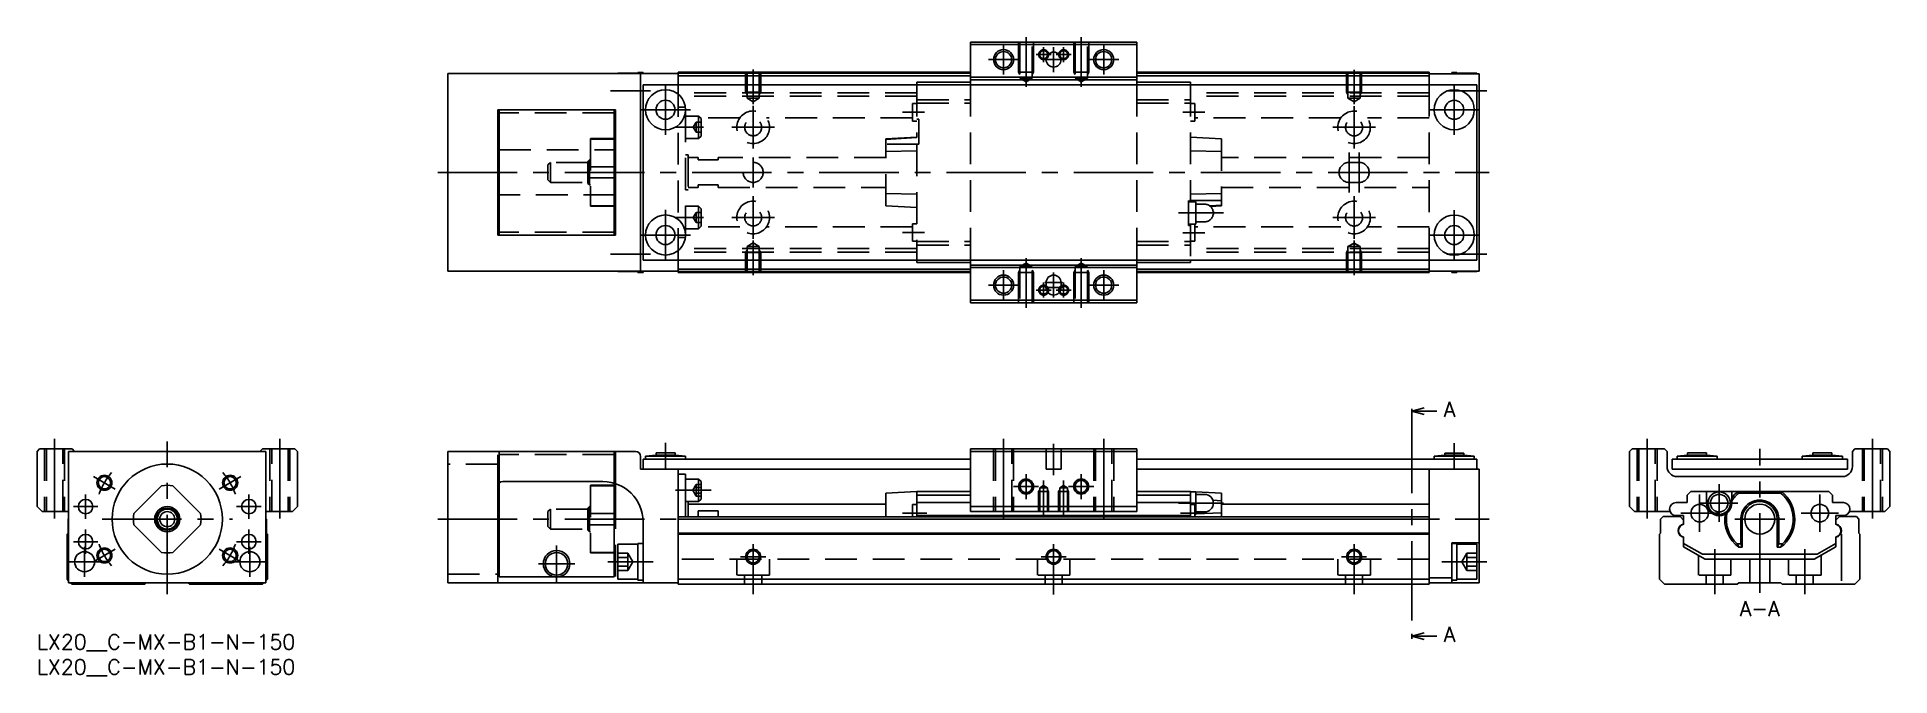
# Model space of a CAD drawing. Extents: x 0 to 370, y -8 to 119.
import ezdxf

# ---------------------------------------------------------------- set-up
doc = ezdxf.new("R2010")
doc.units = 0
doc.header["$LTSCALE"] = 0.5
doc.linetypes.add('CENTER', pattern=[50.8, 31.75, -6.35, 6.35, -6.35])
doc.linetypes.add('DASHED', pattern=[19.05, 12.7, -6.35])
for name, color, linetype in [('MSM_CENTER', 1, 'CENTER'), ('MSM_CONTINUOUS', 7, 'CONTINUOUS'), ('MSM_DASHED', 4, 'DASHED'), ('MSM_NARROW', 5, 'CONTINUOUS'), ('MSM_PART_NUMBER', 7, 'CONTINUOUS')]:
    doc.layers.add(name, color=color, linetype=linetype)
doc.styles.get("Standard").update_dxf_attribs({"font": 'txt.shx', "height": 1, "bigfont": 'bigfont.shx'})

# ---------------------------------------------------------------- blocks, each defined once
blk = doc.blocks.new('*U2')
at = {"layer": 'MSM_PART_NUMBER'}
blk.add_text('LX20__C-MX-B1-N-150', height=3, dxfattribs=at).set_placement((0, -3))
blk = doc.blocks.new('*U3')
at = {"layer": 'MSM_PART_NUMBER'}
blk.add_text('LX20__C-MX-B1-N-150', height=3, dxfattribs=at).set_placement((0, -8))

msp = doc.modelspace()

# ---------------------------------------------------------------- linework, layer by layer
at = {"layer": 'MSM_CENTER'}
for p, q in [((197.5, 119.2), (197.5, 109.29)), ((208.5, 119.2), (208.5, 109.29)), ((193, 117.7), (193, 111.7)), ((199.5, 115.7), (202.5, 115.7)), ((201, 117.2), (201, 114.2)), ((203, 112.2), (203, 117.2)), ((206.5, 115.7), (203.5, 115.7)), ((205, 117.2), (205, 114.2)), ((213, 117.7), (213, 111.7)), ((143, 112.7), (143, 105.79)), ((190, 114.7), (196, 114.7)), ((201, 114.7), (205, 114.7)), ((210, 114.7), (216, 114.7)), ((263, 112.69), (263, 105.78)), ((114.5, 108.5), (122.5, 108.5)), ((125.5, 99.7), (125.5, 109.7)), ((281.5, 108.49), (289.5, 108.49)), ((283, 99.69), (283, 109.69)), ((120.5, 104.7), (130.5, 104.7)), ((143, 96.95), (143, 105.45)), ((172.8, 104.2), (177.2, 104.2)), ((228.8, 104.2), (233.2, 104.2)), ((263, 96.94), (263, 105.44)), ((278, 104.69), (288, 104.69)), ((127.5, 101.2), (133.1, 101.2)), ((138.75, 101.2), (147.25, 101.2)), ((258.75, 101.19), (267.25, 101.19)), ((143, 89.2), (143, 95.2)), ((262, 96.19), (262, 88.19)), ((264, 96.19), (264, 88.19)), ((80, 92.2), (290, 92.2)), ((143, 78.95), (143, 87.45)), ((263, 78.94), (263, 87.44)), ((125.5, 74.7), (125.5, 84.7)), ((127.5, 83.2), (133.1, 83.2)), ((138.75, 83.2), (147.25, 83.2)), ((236.9, 84.1), (227.9, 84.1)), ((258.75, 83.19), (267.25, 83.19)), ((283, 74.69), (283, 84.69)), ((120.5, 79.7), (130.5, 79.7)), ((143, 71.7), (143, 78.61)), ((172.8, 80.2), (177.2, 80.2)), ((228.8, 80.15), (233.2, 80.15)), ((263, 71.69), (263, 78.6)), ((278, 79.69), (288, 79.69)), ((114.5, 75.9), (122.5, 75.9)), ((197.5, 65.2), (197.5, 75.11)), ((208.5, 65.2), (208.5, 75.11)), ((281.5, 75.89), (289.5, 75.89)), ((193, 66.7), (193, 72.7)), ((203, 72.2), (203, 67.2)), ((213, 66.7), (213, 72.7)), ((190, 69.7), (196, 69.7)), ((199.5, 68.7), (202.5, 68.7)), ((201, 67.2), (201, 70.2)), ((201.25, 70.2), (204.75, 70.2)), ((201.25, 69.2), (204.75, 69.2)), ((206.5, 68.7), (203.5, 68.7)), ((205, 67.2), (205, 70.2)), ((210, 69.7), (216, 69.7)), ((274.5, 44.03), (274.5, 0.12)), ((3.5, 39), (3.5, 22.5)), ((26, 8), (26, 38.5)), ((48.5, 39), (48.5, 22.5)), ((125.5, 33), (125.5, 38.2)), ((193, 39), (193, 22.5)), ((203, 38), (203, 31.8)), ((213, 39), (213, 22.5)), ((283, 32.99), (283, 38.19)), ((321.5, 39), (321.5, 22.5)), ((344, 8.3), (344, 37)), ((366.5, 39), (366.5, 22.5)), ((11.28, 31.5), (15.61, 29)), ((40.72, 31.5), (36.39, 29)), ((197.5, 27), (197.5, 32)), ((201, 30.7), (201, 23.5)), ((205, 30.7), (205, 23.5)), ((208.5, 27), (208.5, 32)), ((335.9, 22.45), (335.9, 29.95)), ((9.7, 23.05), (9.7, 27.95)), ((42.3, 23.05), (42.3, 27.95)), ((127.5, 28.75), (134.6, 28.75)), ((195, 29.5), (200, 29.5)), ((206, 29.5), (211, 29.5)), ((236.9, 26.2), (227.9, 26.2)), ((332, 20.45), (332, 27.95)), ((332.15, 26.2), (339.65, 26.2)), ((356, 20.45), (356, 27.95)), ((7.25, 25.5), (12.15, 25.5)), ((13, 23), (39, 23)), ((39.85, 25.5), (44.75, 25.5)), ((80, 23), (290, 23)), ((172.8, 24.2), (177.7, 24.2)), ((228.3, 24.2), (233.2, 24.2)), ((328.25, 24.2), (335.75, 24.2)), ((339, 23), (349, 23)), ((352.25, 24.2), (359.75, 24.2)), ((7.25, 18.5), (12.15, 18.5)), ((9.7, 16.05), (9.7, 20.95)), ((39.85, 18.5), (44.75, 18.5)), ((42.3, 16.05), (42.3, 20.95)), ((360.3, 10.67), (360.3, 20.02)), ((9.5, 11.5), (9.5, 17.5)), ((15.61, 17), (11.28, 14.5)), ((36.39, 17), (40.72, 14.5)), ((42.5, 11.5), (42.5, 17.5)), ((103.75, 10.45), (103.75, 17.75)), ((140.5, 15.5), (145.5, 15.5)), ((143, 8), (143, 18)), ((200.5, 15.5), (205.5, 15.5)), ((203, 7.99), (203, 18)), ((260.5, 15.5), (265.5, 15.5)), ((263, 8), (263, 18)), ((335, 8), (335, 17)), ((353, 8), (353, 17)), ((6.5, 14.5), (12.5, 14.5)), ((39.5, 14.5), (45.5, 14.5)), ((100.1, 14.1), (107.4, 14.1)), ((114, 14.5), (123, 14.5)), ((289.5, 14.49), (280.5, 14.49))]:
    msp.add_line(p, q, dxfattribs=at)
for start, end in [(140.1188, 159.8812), (20.1188, 39.8812), (200.1188, 219.8812), (320.1188, 339.8812)]:
    msp.add_arc((26, 23), 14.5, start, end, dxfattribs=at)
at = {"layer": 'MSM_CONTINUOUS'}
for p, q in [((186.4, 118.2), (219.6, 118.2)), ((186.4, 109.7), (186.4, 118.2)), ((186.4, 117.7), (219.6, 117.7)), ((219.6, 109.7), (219.6, 118.2)), ((128, 111.9), (82, 111.9)), ((82, 72.5), (82, 111.9)), ((116, 112), (116, 111.9)), ((120, 112), (116, 112)), ((120, 112.15), (120, 111.9)), ((121, 112.15), (120, 112.15)), ((120.5, 72.5), (120.5, 111.9)), ((121, 112.15), (121, 111.9)), ((128, 109.7), (128, 112.2)), ((186.4, 112.19), (128, 112.19)), ((186.4, 111.99), (128, 111.99)), ((186.4, 111.49), (128, 111.49)), ((186.4, 111.2), (219.6, 111.2)), ((278, 112.19), (219.6, 112.19)), ((278, 111.99), (219.6, 111.99)), ((278, 111.49), (219.6, 111.49)), ((278, 112.19), (278, 109.69)), ((288, 111.89), (278, 111.89)), ((283.5, 112.14), (282.5, 112.14)), ((282.5, 112.14), (282.5, 111.89)), ((283.5, 112.14), (283.5, 111.89)), ((287.5, 111.99), (283.5, 111.99)), ((287.5, 111.99), (287.5, 111.89)), ((288, 111.89), (288, 72.49)), ((121, 74.7), (121, 109.7)), ((287.5, 109.69), (121, 109.69)), ((186.4, 110.2), (175.7, 110.2)), ((175.7, 110.2), (175.7, 109.7)), ((186.4, 110.7), (219.6, 110.7)), ((230.3, 110.2), (219.6, 110.2)), ((230.3, 110.2), (230.3, 109.7)), ((287.5, 74.69), (287.5, 109.69)), ((92, 104.7), (115.5, 104.7)), ((92, 79.7), (92, 104.7)), ((92.25, 104.7), (92.25, 79.7)), ((115.25, 104.7), (115.25, 79.7)), ((115.5, 104.7), (115.5, 79.7)), ((92, 96.7), (92.25, 96.7)), ((115.5, 98.95), (115.25, 98.95)), ((115.5, 98.86), (115.25, 98.86)), ((115.25, 93.32), (115.5, 93.32)), ((115.5, 91.08), (115.25, 91.08)), ((92.25, 87.7), (92, 87.7)), ((115.25, 85.54), (115.5, 85.54)), ((115.25, 85.45), (115.5, 85.45)), ((115.5, 79.7), (92, 79.7)), ((287.5, 74.69), (121, 74.69)), ((128, 72.2), (128, 74.7)), ((175.7, 74.7), (175.7, 74.2)), ((175.7, 74.2), (186.4, 74.2)), ((186.4, 74.7), (186.4, 66.2)), ((219.6, 74.7), (219.6, 66.2)), ((219.6, 74.2), (230.3, 74.2)), ((230.3, 74.7), (230.3, 74.2)), ((278, 74.69), (278, 72.19)), ((128, 72.5), (82, 72.5)), ((116, 72.5), (116, 72.4)), ((116, 72.4), (120, 72.4)), ((120, 72.5), (120, 72.25)), ((120, 72.25), (121, 72.25)), ((121, 72.5), (121, 72.25)), ((186.4, 72.89), (128, 72.89)), ((186.4, 72.39), (128, 72.39)), ((186.4, 72.19), (128, 72.19)), ((186.4, 73.7), (219.6, 73.7)), ((186.4, 73.2), (219.6, 73.2)), ((278, 72.89), (219.6, 72.89)), ((278, 72.39), (219.6, 72.39)), ((278, 72.19), (219.6, 72.19)), ((288, 72.49), (278, 72.49)), ((282.5, 72.49), (282.5, 72.24)), ((282.5, 72.24), (283.5, 72.24)), ((283.5, 72.49), (283.5, 72.24)), ((283.5, 72.39), (287.5, 72.39)), ((287.5, 72.49), (287.5, 72.39)), ((186.4, 66.7), (219.6, 66.7)), ((201.5, 70.2), (201.5, 69.2)), ((204.5, 69.2), (204.5, 70.2)), ((186.4, 66.2), (219.6, 66.2)), ((274.5, 44.53), (277, 45.2)), ((274.5, 45.03), (274.5, 44.03)), ((277, 43.86), (274.5, 44.53)), ((274.5, 44.53), (279.5, 44.53)), ((0.5, 37), (0, 36.5)), ((7, 37), (0.5, 37)), ((7.5, 36.5), (7, 37)), ((45, 37), (44.5, 36.5)), ((51.5, 37), (45, 37)), ((52, 36.5), (51.5, 37)), ((186.4, 24.5), (186.4, 37)), ((186.4, 37), (219.6, 37)), ((219.6, 24.5), (219.6, 37)), ((318, 36.5), (318.5, 37)), ((318.5, 37), (325, 37)), ((325, 37), (325.5, 36.5)), ((362.5, 36.5), (363, 37)), ((363, 37), (369.5, 37)), ((369.5, 37), (370, 36.5)), ((0, 36.5), (0, 25.5)), ((6.3, 36.5), (6.3, 10.3)), ((45.7, 36.5), (6.3, 36.5)), ((45.7, 36.5), (45.7, 10.3)), ((52, 25.5), (52, 36.5)), ((82, 36.5), (82, 10.3)), ((119.5, 36.5), (82, 36.5)), ((120.5, 33), (120.5, 35.5)), ((121, 35), (121, 33)), ((186.4, 34.99), (121, 34.99)), ((123.6, 35.8), (121.5, 35.55)), ((129.5, 35.55), (121.5, 35.55)), ((121.5, 35.55), (121.5, 35)), ((123.6, 36.2), (123.6, 35.8)), ((127.4, 36.2), (123.6, 36.2)), ((127.4, 35.8), (123.6, 35.8)), ((127.4, 35.8), (127.4, 36.2)), ((129.5, 35.55), (127.4, 35.8)), ((129.5, 35), (129.5, 35.55)), ((186.4, 36.5), (219.6, 36.5)), ((287.5, 34.99), (219.6, 34.99)), ((281.1, 35.79), (279, 35.54)), ((279, 35.54), (279, 34.99)), ((287, 35.54), (279, 35.54)), ((281.1, 36.19), (281.1, 35.79)), ((284.9, 36.19), (281.1, 36.19)), ((284.9, 35.79), (281.1, 35.79)), ((284.9, 35.79), (284.9, 36.19)), ((287, 35.54), (284.9, 35.79)), ((287, 34.99), (287, 35.54)), ((287.5, 32.99), (287.5, 34.99)), ((318, 25.5), (318, 36.5)), ((325.5, 36.5), (325.5, 33.5)), ((326.5, 35), (361.5, 35)), ((326.5, 35), (326.5, 33)), ((329.6, 35.8), (327.5, 35.55)), ((335.5, 35.55), (327.5, 35.55)), ((327.5, 35.55), (327.5, 35)), ((333.4, 36.2), (329.6, 36.2)), ((329.6, 36.2), (329.6, 35.8)), ((333.4, 35.8), (329.6, 35.8)), ((333.4, 35.8), (333.4, 36.2)), ((335.5, 35.55), (333.4, 35.8)), ((335.5, 35), (335.5, 35.55)), ((354.6, 35.8), (352.5, 35.55)), ((360.5, 35.55), (352.5, 35.55)), ((352.5, 35.55), (352.5, 35)), ((358.4, 36.2), (354.6, 36.2)), ((354.6, 36.2), (354.6, 35.8)), ((358.4, 35.8), (354.6, 35.8)), ((358.4, 35.8), (358.4, 36.2)), ((360.5, 35.55), (358.4, 35.8)), ((360.5, 35), (360.5, 35.55)), ((361.5, 35), (361.5, 33)), ((362.5, 33.5), (362.5, 36.5)), ((370, 36.5), (370, 25.5)), ((24.88, 29.66), (19.34, 24.12)), ((32.66, 24.12), (27.12, 29.66)), ((92.25, 30.16), (92.25, 11.5)), ((113, 30.5), (93, 30.5)), ((115.25, 30.18), (115.25, 11.5)), ((115.5, 29.75), (115.25, 29.75)), ((115.5, 29.66), (115.25, 29.66)), ((115.5, 30.1), (115.5, 27.42)), ((186.4, 32.99), (120.5, 32.99)), ((128, 33), (128, 10)), ((129.5, 32), (128, 32)), ((129.5, 23.5), (129.5, 32)), ((132.1, 31), (129.5, 31)), ((132.6, 30.5), (132.1, 31)), ((132.1, 31), (132.1, 26.5)), ((132.6, 30.5), (132.6, 27)), ((288, 32.99), (219.6, 32.99)), ((278, 32.99), (278, 10)), ((288, 32.99), (288, 10.29)), ((361.5, 33), (326.5, 33)), ((327.5, 31.5), (360.5, 31.5)), ((92, 29.5), (92, 10.3)), ((92, 27.42), (92.25, 27.42)), ((115.25, 27.42), (115.5, 27.42)), ((129.5, 26.5), (132.1, 26.5)), ((130, 26.5), (130, 23.5)), ((169.5, 25.99), (130, 25.99)), ((132.1, 26.5), (132.6, 27)), ((169.5, 28.2), (175.7, 28.5)), ((169.5, 23.5), (169.5, 28.2)), ((174.8, 23.5), (174.8, 25.95)), ((175.7, 25.95), (174.8, 25.95)), ((175.7, 28.5), (186.4, 28.5)), ((175.7, 23.5), (175.7, 28.5)), ((175.7, 27.79), (186.4, 27.79)), ((175.7, 26.3), (186.4, 26.3)), ((219.6, 28.5), (230.3, 28.5)), ((219.6, 27.79), (230.3, 27.79)), ((219.6, 26.3), (230.3, 26.3)), ((230.3, 28.5), (231.32, 28.45)), ((230.3, 23.5), (230.3, 28.5)), ((231.4, 28.45), (230.3, 28.45)), ((231.2, 25.95), (230.3, 25.95)), ((231.2, 23.5), (231.2, 25.95)), ((231.4, 28.45), (236.5, 28.2)), ((231.4, 23.95), (231.4, 28.45)), ((233.15, 27.95), (231.4, 27.95)), ((236.5, 26.63), (234.8, 26.79)), ((236.5, 28.2), (236.5, 23.5)), ((278, 25.99), (236.5, 25.99)), ((329.5, 26.3), (327.3, 26.3)), ((330.21, 28.5), (329.5, 27.79)), ((329.5, 27.79), (329.5, 26.3)), ((357.79, 28.5), (330.21, 28.5)), ((333.4, 26.2), (333.4, 28.5)), ((338.4, 28.5), (338.4, 26.2)), ((339.67, 28.5), (339.81, 28.2)), ((348.19, 28.2), (339.81, 28.2)), ((348.19, 28.2), (348.33, 28.5)), ((358.5, 27.79), (357.79, 28.5)), ((358.5, 26.3), (358.5, 27.79)), ((360.7, 26.3), (358.5, 26.3)), ((0, 25.5), (1, 24.5)), ((1, 24.5), (6.3, 24.5)), ((6.2, 23), (6.3, 23.1)), ((6.2, 20.2), (6.2, 23)), ((45.7, 24.5), (51, 24.5)), ((45.7, 23.1), (45.8, 23)), ((45.8, 23), (45.8, 20.2)), ((51, 24.5), (52, 25.5)), ((121, 10.3), (121, 22.5)), ((278, 23.49), (128, 23.49)), ((278, 22.99), (128, 22.99)), ((132, 24.66), (136, 24.66)), ((132, 24.66), (132, 23.5)), ((136, 24.66), (136, 23.5)), ((175.7, 23.7), (230.3, 23.7)), ((186.4, 25.5), (219.6, 25.5)), ((186.4, 24.5), (219.6, 24.5)), ((231.2, 23.95), (231.4, 23.95)), ((231.4, 24.45), (233.15, 24.45)), ((231.4, 24.03), (236.5, 24.23)), ((319, 24.5), (318, 25.5)), ((326.1, 24.5), (319, 24.5)), ((324.2, 23), (324.7, 23.5)), ((324.2, 20.2), (324.2, 23)), ((324.7, 23.5), (328.1, 23.5)), ((327.3, 23.7), (328.8, 23.7)), ((328.1, 23.5), (328.8, 22.8)), ((328.8, 23.7), (328.8, 21.96)), ((340.21, 22.68), (340.21, 18.04)), ((340.5, 23), (340.5, 17.38)), ((347.5, 23), (347.5, 17.38)), ((347.79, 18.04), (347.79, 22.68)), ((359.2, 23.7), (360.7, 23.7)), ((359.2, 21.96), (359.2, 23.7)), ((359.2, 22.8), (359.9, 23.5)), ((359.9, 23.5), (363.3, 23.5)), ((369, 24.5), (361.9, 24.5)), ((363.3, 23.5), (363.8, 23)), ((363.8, 23), (363.8, 20.2)), ((370, 25.5), (369, 24.5)), ((6, 20), (6.2, 20.2)), ((6, 11), (6, 20)), ((19.34, 21.88), (24.88, 16.34)), ((27.12, 16.34), (32.66, 21.88)), ((45.8, 20.2), (46, 20)), ((46, 20), (46, 11)), ((278, 20.19), (128, 20.19)), ((278, 19.99), (128, 19.99)), ((324, 20), (324.2, 20.2)), ((324, 11), (324, 20)), ((328.8, 19.44), (328.8, 17.5)), ((359.2, 17.5), (359.2, 19.44)), ((363.8, 20.2), (364, 20)), ((364, 20), (364, 11)), ((120, 18), (116, 18)), ((116, 18), (116, 11)), ((121, 18.15), (120, 18.15)), ((120, 18.15), (120, 10.85)), ((288, 18.29), (282.5, 18.29)), ((282.5, 18.29), (282.5, 10.29)), ((283.5, 18.14), (282.5, 18.14)), ((283.5, 18.14), (283.5, 10.84)), ((287.5, 17.99), (283.5, 17.99)), ((287.5, 17.99), (287.5, 10.99)), ((328.8, 18.16), (332.54, 16)), ((328.8, 17.5), (333.13, 15)), ((332.54, 16), (355.46, 16)), ((333.13, 15), (354.87, 15)), ((340.21, 18.04), (339.53, 18.04)), ((340.5, 17.38), (339.83, 17.38)), ((340.21, 18.04), (340.5, 17.38)), ((347.5, 17.38), (347.79, 18.04)), ((348.17, 17.38), (347.5, 17.38)), ((348.47, 18.04), (347.79, 18.04)), ((354.87, 15), (359.2, 17.5)), ((355.46, 16), (359.2, 18.16)), ((103.24, 11.5), (92.25, 11.5)), ((115.25, 11.5), (104.26, 11.5)), ((282.5, 11.29), (278, 11.29)), ((6.3, 10.7), (6, 11)), ((45.7, 10.3), (6.3, 10.3)), ((7, 10), (6.7, 10.3)), ((21.5, 10), (7, 10)), ((21.8, 10.3), (21.5, 10)), ((30.5, 10), (30.2, 10.3)), ((45, 10), (30.5, 10)), ((45.3, 10.3), (45, 10)), ((46, 11), (45.7, 10.7)), ((82, 10.3), (128, 10.3)), ((116, 11), (120, 11)), ((120, 10.85), (121, 10.85)), ((278, 10.99), (128, 10.99)), ((278, 10), (128, 10)), ((288, 10.29), (278, 10.29)), ((282.5, 10.84), (283.5, 10.84)), ((283.5, 10.99), (287.5, 10.99)), ((325, 10), (324, 11)), ((339.5, 10), (325, 10)), ((339.8, 10.3), (339.5, 10)), ((348.2, 10.3), (339.8, 10.3)), ((348.5, 10), (348.2, 10.3)), ((363, 10), (348.5, 10)), ((364, 11), (363, 10)), ((274.5, -0.38), (277, 0.29)), ((274.5, 0.12), (274.5, -0.88)), ((277, -1.05), (274.5, -0.38)), ((274.5, -0.38), (279.5, -0.38))]:
    msp.add_line(p, q, dxfattribs=at)
for centre, radius in [((193, 114.7), 1.62), ((203, 114.7), 1.5), ((213, 114.7), 1.62), ((125.5, 104.7), 4), ((283, 104.69), 4), ((125.5, 104.7), 1.9), ((283, 104.69), 1.9), ((125.5, 79.7), 4), ((125.5, 79.7), 1.9), ((283, 79.69), 4), ((283, 79.69), 1.9), ((193, 69.7), 1.62), ((213, 69.7), 1.62), ((26, 23), 11), ((13.44, 30.25), 1.23), ((38.56, 30.25), 1.23), ((197.5, 29.5), 1.23), ((208.5, 29.5), 1.23), ((9.7, 25.5), 1.45), ((42.3, 25.5), 1.45), ((332, 24.2), 1.75), ((335.9, 26.2), 2.25), ((335.9, 26.2), 1.75), ((344, 23), 3), ((356, 24.2), 1.75), ((26, 23), 2.5), ((26, 23), 2.2), ((26, 23), 2), ((26, 23), 1.5), ((9.7, 18.5), 1.45), ((42.3, 18.5), 1.45), ((9.5, 14.5), 2), ((13.44, 15.75), 1.23), ((38.56, 15.75), 1.23), ((42.5, 14.5), 2), ((103.75, 14.1), 2.65), ((103.75, 14.1), 2.25), ((143, 15.5), 1.23), ((203, 15.5), 1.23), ((263, 15.5), 1.23)]:
    msp.add_circle(centre, radius, dxfattribs=at)
for centre, radius, start, end in [((203, 70.2), 1.5, 0, 180), ((203, 69.2), 1.5, 180, 0), ((119.5, 35.5), 1, 0, 90), ((327.5, 33.5), 2, 180, 270), ((360.5, 33.5), 2, 270, 0), ((26, 23), 6.75, 80.4309, 99.5691), ((93, 29.5), 1, 90, 180), ((113, 22.5), 8, 0, 90), ((233.15, 26.2), 1.75, 270, 90), ((327.3, 25), 1.3, 90, 270), ((335.9, 26.2), 2.5, 180, 0), ((344, 23), 7, 128.2132, 143.1301), ((344, 23), 6.68, 128.8735, 147.0286), ((344, 23), 3.8, 355.1074, 184.8926), ((344, 23), 3.5, 0, 180), ((344, 23), 7, 306.5962, 51.7868), ((344, 23), 6.68, 312.0402, 51.1265), ((360.7, 25), 1.3, 270, 90), ((26, 23), 6.75, 170.4309, 189.5691), ((26, 23), 6.75, 350.4309, 9.5691), ((344, 23), 7, 171.8617, 233.4038), ((344, 23), 6.68, 169.3812, 227.9598), ((329, 20.7), 1.32, 98.7147, 261.2853), ((329.1, 20.7), 1.3, 103.3424, 256.6576), ((359, 20.7), 1.32, 278.7147, 81.2853), ((358.9, 20.7), 1.3, 283.3424, 76.6576), ((26, 23), 6.75, 260.4309, 279.5691), ((345.07, 20.13), 5.92, 200.6125, 207.6426), ((337.81, 22.42), 11.52, 334.0671, 337.6778)]:
    msp.add_arc(centre, radius, start, end, dxfattribs=at)
at = {"layer": 'MSM_DASHED'}
for p, q in [((196, 118.2), (196, 112.2)), ((196.27, 118.2), (196.27, 111)), ((198.73, 111), (198.73, 118.2)), ((199, 118.2), (199, 112.2)), ((207, 118.2), (207, 112.2)), ((207.27, 118.2), (207.27, 111)), ((209.73, 111), (209.73, 118.2)), ((210, 118.2), (210, 112.2)), ((141.5, 112.2), (141.5, 108.2)), ((141.77, 107), (141.77, 112.2)), ((144.23, 112.2), (144.23, 107)), ((144.5, 112.2), (144.5, 108.2)), ((199, 112.2), (196, 112.2)), ((196, 112.2), (196.27, 111.73)), ((199, 112.2), (198.73, 111.73)), ((210, 112.2), (207, 112.2)), ((207, 112.2), (207.27, 111.73)), ((210, 112.2), (209.73, 111.73)), ((261.5, 112.19), (261.5, 108.19)), ((261.77, 106.99), (261.77, 112.19)), ((264.23, 112.19), (264.23, 106.99)), ((264.5, 112.19), (264.5, 108.19)), ((128, 74.7), (128, 109.7)), ((175.7, 108.09), (128, 108.09)), ((175.7, 107.39), (128, 107.39)), ((144.5, 108.2), (141.5, 108.2)), ((141.5, 108.2), (141.77, 107.73)), ((144.5, 108.2), (144.23, 107.73)), ((175.7, 109.7), (175.7, 99.13)), ((186.4, 109.7), (186.4, 74.7)), ((196.27, 111), (197.5, 110.29)), ((198.73, 111), (196.27, 111)), ((197.5, 110.29), (198.73, 111)), ((207.27, 111), (208.5, 110.29)), ((209.73, 111), (207.27, 111)), ((208.5, 110.29), (209.73, 111)), ((219.6, 109.7), (219.6, 74.7)), ((230.3, 109.7), (230.3, 86.6)), ((278, 108.09), (230.3, 108.09)), ((278, 107.39), (230.3, 107.39)), ((261.5, 108.19), (261.77, 107.72)), ((264.5, 108.19), (261.5, 108.19)), ((264.5, 108.19), (264.23, 107.72)), ((278, 109.69), (278, 74.69)), ((115.25, 104.1), (92.25, 104.1)), ((129.5, 105.2), (128, 105.2)), ((129.5, 79.2), (129.5, 105.2)), ((144.23, 107), (141.77, 107)), ((143, 106.29), (141.77, 107)), ((144.23, 107), (143, 106.29)), ((174.8, 105.95), (174.8, 102.45)), ((175.7, 105.95), (174.8, 105.95)), ((175.7, 106.7), (186.4, 106.7)), ((175.7, 105.99), (186.4, 105.99)), ((219.6, 106.7), (230.3, 106.7)), ((219.6, 105.99), (230.3, 105.99)), ((231.2, 105.95), (230.3, 105.95)), ((231.2, 105.95), (231.2, 102.45)), ((264.23, 106.99), (261.77, 106.99)), ((263, 106.28), (261.77, 106.99)), ((264.23, 106.99), (263, 106.28)), ((132.1, 103.45), (129.5, 103.45)), ((131.6, 102.2), (131.02, 101.2)), ((131.6, 100.2), (131.02, 101.2)), ((131.6, 102.2), (131.6, 100.2)), ((131.6, 102.2), (132.6, 102.2)), ((131.6, 101.2), (132.6, 101.2)), ((131.6, 100.2), (132.6, 100.2)), ((132.1, 103.45), (132.1, 98.95)), ((132.6, 102.95), (132.1, 103.45)), ((140.34, 103.07), (132.48, 103.07)), ((132.6, 102.95), (132.6, 99.45)), ((174.8, 103.06), (145.66, 103.06)), ((174.8, 102.45), (175.7, 102.45)), ((176.1, 102.8), (175.7, 102.8)), ((176.1, 102.8), (176.1, 97.8)), ((230.3, 102.45), (231.2, 102.45)), ((260.34, 103.06), (231.2, 103.06)), ((278, 103.06), (265.66, 103.06)), ((92.25, 96.7), (115.5, 96.7)), ((110.5, 98.95), (110.5, 85.45)), ((115.25, 98.95), (110.5, 98.95)), ((115.25, 98.86), (110.5, 98.86)), ((129.5, 98.95), (132.1, 98.95)), ((132.1, 98.95), (132.6, 99.45)), ((175.7, 99.2), (169.5, 98.88)), ((175.7, 99.13), (169.5, 98.76)), ((169.5, 85.52), (169.5, 98.88)), ((176.1, 97.8), (169.5, 97.8)), ((175.7, 96.53), (169.5, 96.39)), ((175.7, 97.8), (175.7, 74.7)), ((236.5, 98.88), (230.3, 99.2)), ((236.5, 96.39), (230.3, 96.53)), ((236.5, 98.88), (236.5, 85.52)), ((102.5, 94.2), (102, 93.7)), ((102, 93.7), (102, 90.7)), ((110, 94.2), (102.5, 94.2)), ((102.5, 94.2), (102.5, 90.2)), ((110.3, 94.7), (110, 94.4)), ((110, 94.4), (110, 90)), ((110.5, 94.7), (110.3, 94.7)), ((110.3, 94.7), (110.3, 89.7)), ((110.5, 93.32), (115.25, 93.32)), ((130, 95.7), (129.5, 95.7)), ((130, 95.7), (130, 88.7)), ((132, 95.2), (130, 95.2)), ((132, 95.2), (132, 94.7)), ((136, 94.7), (132, 94.7)), ((136, 95.2), (136, 94.7)), ((169.5, 95.19), (136, 95.19)), ((278, 95.19), (236.5, 95.19)), ((264, 94.19), (262, 94.19)), ((102, 90.7), (102.5, 90.2)), ((102.5, 90.2), (110, 90.2)), ((110, 90), (110.3, 89.7)), ((110.3, 89.7), (110.5, 89.7)), ((115.25, 91.08), (110.5, 91.08)), ((130, 89.2), (132, 89.2)), ((132, 89.7), (136, 89.7)), ((132, 89.7), (132, 89.2)), ((136, 89.7), (136, 89.2)), ((136, 89.19), (169.5, 89.19)), ((236.5, 89.19), (278, 89.19)), ((262, 90.19), (264, 90.19)), ((115.5, 87.7), (92.25, 87.7)), ((110.5, 85.54), (115.25, 85.54)), ((110.5, 85.45), (115.25, 85.45)), ((129.5, 88.7), (130, 88.7)), ((132.1, 85.45), (129.5, 85.45)), ((132.6, 84.95), (132.1, 85.45)), ((132.1, 85.45), (132.1, 80.95)), ((169.5, 88.01), (175.7, 87.87)), ((169.5, 85.52), (175.7, 85.2)), ((236.5, 86.6), (229.9, 86.6)), ((229.9, 86.6), (229.9, 81.6)), ((231.4, 86.35), (229.9, 86.35)), ((230.3, 87.87), (236.5, 88.01)), ((231.4, 81.85), (231.4, 86.35)), ((233.15, 85.85), (231.4, 85.85)), ((234.2, 85.5), (236.5, 85.64)), ((234.31, 85.41), (236.5, 85.52)), ((131.6, 84.2), (131.02, 83.2)), ((131.6, 82.2), (131.02, 83.2)), ((131.6, 84.2), (132.6, 84.2)), ((131.6, 84.2), (131.6, 82.2)), ((131.6, 83.2), (132.6, 83.2)), ((131.6, 82.2), (132.6, 82.2)), ((132.1, 80.95), (132.6, 81.45)), ((132.6, 84.95), (132.6, 81.45)), ((174.8, 81.95), (174.8, 78.45)), ((175.7, 81.95), (174.8, 81.95)), ((229.9, 81.85), (231.4, 81.85)), ((230.3, 81.6), (229.9, 81.6)), ((230.3, 81.85), (230.3, 74.7)), ((231.2, 81.85), (231.2, 78.45)), ((231.4, 82.35), (233.15, 82.35)), ((115.25, 80.3), (92.25, 80.3)), ((129.5, 79.2), (128, 79.2)), ((129.5, 80.95), (132.1, 80.95)), ((140.34, 81.33), (132.48, 81.33)), ((143, 78.11), (141.77, 77.4)), ((144.23, 77.4), (143, 78.11)), ((174.8, 81.32), (145.66, 81.32)), ((174.8, 78.45), (175.7, 78.45)), ((175.7, 78.41), (186.4, 78.41)), ((219.6, 78.41), (230.3, 78.41)), ((230.3, 78.45), (231.2, 78.45)), ((260.34, 81.32), (231.2, 81.32)), ((263, 78.1), (261.77, 77.39)), ((264.23, 77.39), (263, 78.1)), ((278, 81.32), (265.66, 81.32)), ((175.7, 76.99), (128, 76.99)), ((175.7, 76.29), (128, 76.29)), ((141.5, 76.2), (141.77, 76.67)), ((144.5, 76.2), (141.5, 76.2)), ((141.5, 72.2), (141.5, 76.2)), ((141.77, 77.4), (141.77, 72.2)), ((144.23, 77.4), (141.77, 77.4)), ((144.23, 72.2), (144.23, 77.4)), ((144.5, 76.2), (144.23, 76.67)), ((144.5, 72.2), (144.5, 76.2)), ((175.7, 77.7), (186.4, 77.7)), ((197.5, 74.11), (196.27, 73.4)), ((198.73, 73.4), (197.5, 74.11)), ((208.5, 74.11), (207.27, 73.4)), ((209.73, 73.4), (208.5, 74.11)), ((219.6, 77.7), (230.3, 77.7)), ((278, 76.99), (230.3, 76.99)), ((278, 76.29), (230.3, 76.29)), ((261.5, 76.19), (261.77, 76.66)), ((264.5, 76.19), (261.5, 76.19)), ((261.5, 72.19), (261.5, 76.19)), ((264.23, 77.39), (261.77, 77.39)), ((261.77, 77.39), (261.77, 72.19)), ((264.23, 72.19), (264.23, 77.39)), ((264.5, 76.19), (264.23, 76.66)), ((264.5, 72.19), (264.5, 76.19)), ((196, 72.2), (196.27, 72.67)), ((199, 72.2), (196, 72.2)), ((196, 66.2), (196, 72.2)), ((198.73, 73.4), (196.27, 73.4)), ((196.27, 73.4), (196.27, 66.2)), ((198.73, 66.2), (198.73, 73.4)), ((199, 72.2), (198.73, 72.67)), ((199, 66.2), (199, 72.2)), ((207, 72.2), (207.27, 72.67)), ((210, 72.2), (207, 72.2)), ((207, 66.2), (207, 72.2)), ((209.73, 73.4), (207.27, 73.4)), ((207.27, 73.4), (207.27, 66.2)), ((209.73, 66.2), (209.73, 73.4)), ((210, 72.2), (209.73, 72.67)), ((210, 66.2), (210, 72.2)), ((1.5, 37), (1.5, 24.5)), ((1.88, 37), (1.88, 24.5)), ((5.12, 24.5), (5.12, 37)), ((5.5, 37), (5.5, 24.5)), ((46.5, 37), (46.5, 24.5)), ((46.88, 24.5), (46.88, 37)), ((50.12, 37), (50.12, 24.5)), ((50.5, 37), (50.5, 24.5)), ((191, 37), (191, 24.5)), ((191.38, 37), (191.38, 24.5)), ((194.62, 24.5), (194.62, 37)), ((195, 37), (195, 24.5)), ((201.5, 33), (201.5, 37)), ((204.5, 33), (204.5, 37)), ((211, 37), (211, 24.5)), ((211.38, 37), (211.38, 24.5)), ((214.62, 24.5), (214.62, 37)), ((215, 37), (215, 24.5)), ((319.5, 37), (319.5, 24.5)), ((319.88, 37), (319.88, 24.5)), ((323.12, 24.5), (323.12, 37)), ((323.5, 37), (323.5, 24.5)), ((364.5, 37), (364.5, 24.5)), ((364.88, 37), (364.88, 24.5)), ((368.12, 24.5), (368.12, 37)), ((368.5, 37), (368.5, 24.5)), ((92, 34), (82, 34)), ((92, 29.5), (92, 36.5)), ((92.25, 36.5), (92.25, 30.16)), ((115.25, 35.9), (92.25, 35.9)), ((115.25, 36.5), (115.25, 30.18)), ((115.5, 30.1), (115.5, 36.5)), ((115.25, 29.75), (110.5, 29.75)), ((110.5, 29.75), (110.5, 16.25)), ((115.25, 29.66), (110.5, 29.66)), ((131.6, 29.9), (130.93, 28.75)), ((131.6, 29.9), (131.6, 27.6)), ((131.6, 29.9), (132.6, 29.9)), ((201, 29.7), (200.22, 29.25)), ((201.78, 29.25), (201, 29.7)), ((201.5, 33), (204.5, 33)), ((205, 29.7), (204.22, 29.25)), ((205.78, 29.25), (205, 29.7)), ((115.5, 27.42), (115.5, 10.3)), ((131.6, 27.6), (130.93, 28.75)), ((131.6, 29.33), (132.6, 29.33)), ((131.6, 28.17), (132.6, 28.17)), ((131.6, 27.6), (132.6, 27.6)), ((200, 28.5), (200.22, 28.87)), ((200, 24.5), (200, 28.5)), ((200, 28.5), (202, 28.5)), ((200.22, 29.25), (200.22, 24.5)), ((201.78, 29.25), (200.22, 29.25)), ((201.78, 24.5), (201.78, 29.25)), ((202, 28.5), (201.78, 28.87)), ((202, 24.5), (202, 28.5)), ((204, 28.5), (204.22, 28.87)), ((204, 24.5), (204, 28.5)), ((204, 28.5), (206, 28.5)), ((204.22, 29.25), (204.22, 24.5)), ((205.78, 29.25), (204.22, 29.25)), ((205.78, 24.5), (205.78, 29.25)), ((206, 28.5), (205.78, 28.87)), ((206, 24.5), (206, 28.5)), ((231.32, 28.45), (231.4, 28.45)), ((102.5, 25), (102, 24.5)), ((102, 24.5), (102, 21.5)), ((110, 25), (102.5, 25)), ((102.5, 25), (102.5, 21)), ((110.3, 25.5), (110, 25.2)), ((110, 25.2), (110, 20.8)), ((110.5, 25.5), (110.3, 25.5)), ((110.3, 25.5), (110.3, 20.5)), ((110.5, 24.12), (115.5, 24.12)), ((102, 21.5), (102.5, 21)), ((102.5, 21), (110, 21)), ((110, 20.8), (110.3, 20.5)), ((110.3, 20.5), (110.5, 20.5)), ((115.5, 21.88), (110.5, 21.88)), ((110.5, 16.34), (115.5, 16.34)), ((110.5, 16.25), (115.5, 16.25)), ((118, 16.23), (116, 16.23)), ((118, 15.37), (116, 15.37)), ((118, 12.77), (118, 16.23)), ((118, 16.23), (119, 14.5)), ((278, 15), (128, 15)), ((139.75, 15), (139.75, 11.8)), ((146.25, 11.8), (146.25, 15)), ((199.75, 15), (199.75, 11.8)), ((206.25, 11.8), (206.25, 15)), ((259.75, 15), (259.75, 11.8)), ((266.25, 11.8), (266.25, 15)), ((285.5, 16.22), (284.5, 14.49)), ((285.5, 16.22), (285.5, 12.76)), ((285.5, 16.22), (287.5, 16.22)), ((285.5, 15.35), (287.5, 15.35)), ((331.75, 15.8), (331.75, 11.8)), ((338.25, 11.8), (338.25, 15)), ((342, 15), (342, 10.3)), ((346, 15), (346, 10.3)), ((349.75, 15), (349.75, 11.8)), ((356.25, 11.8), (356.25, 15.8)), ((82, 12), (92, 12)), ((104.26, 11.5), (103.24, 11.5)), ((118, 13.63), (116, 13.63)), ((118, 12.77), (116, 12.77)), ((118, 12.77), (119, 14.5)), ((146.25, 11.8), (139.75, 11.8)), ((141.3, 11.8), (141.3, 10)), ((144.7, 10), (144.7, 11.8)), ((206.25, 11.8), (199.75, 11.8)), ((201.3, 11.8), (201.3, 10)), ((204.7, 10), (204.7, 11.8)), ((266.25, 11.8), (259.75, 11.8)), ((261.3, 11.8), (261.3, 10)), ((264.7, 10), (264.7, 11.8)), ((285.5, 12.76), (284.5, 14.49)), ((285.5, 13.62), (287.5, 13.62)), ((285.5, 12.76), (287.5, 12.76)), ((338.25, 11.8), (331.75, 11.8)), ((333.3, 11.8), (333.3, 10)), ((336.7, 10), (336.7, 11.8)), ((356.25, 11.8), (349.75, 11.8)), ((351.3, 11.8), (351.3, 10)), ((354.7, 10), (354.7, 11.8))]:
    msp.add_line(p, q, dxfattribs=at)
for centre, radius in [((201, 115.7), 1), ((201, 115.7), 0.784), ((205, 115.7), 1), ((205, 115.7), 0.784), ((143, 101.2), 3.25), ((263, 101.19), 3.25), ((143, 101.2), 1.7), ((263, 101.19), 1.7), ((143, 92.2), 2), ((143, 83.2), 3.25), ((263, 83.19), 3.25), ((143, 83.2), 1.7), ((263, 83.19), 1.7), ((201, 68.7), 1), ((201, 68.7), 0.784), ((205, 68.7), 1), ((205, 68.7), 0.784)]:
    msp.add_circle(centre, radius, dxfattribs=at)
for centre, radius, start, end in [((262, 92.19), 2, 90, 270), ((264, 92.19), 2, 270, 90), ((233.15, 84.1), 1.75, 270, 90)]:
    msp.add_arc(centre, radius, start, end, dxfattribs=at)
at = {"layer": 'MSM_NARROW'}
for centre, radius in [((193, 114.7), 2), ((213, 114.7), 2), ((193, 69.7), 2), ((213, 69.7), 2), ((13.44, 30.25), 1.5), ((38.56, 30.25), 1.5), ((197.5, 29.5), 1.5), ((208.5, 29.5), 1.5), ((13.44, 15.75), 1.5), ((38.56, 15.75), 1.5), ((143, 15.5), 1.5), ((203, 15.5), 1.5), ((263, 15.5), 1.5)]:
    msp.add_circle(centre, radius, dxfattribs=at)

# ---------------------------------------------------------------- block references
at = {"layer": 'MSM_CONTINUOUS'}
for name in ['*U2', '*U3']:
    msp.add_blockref(name, (0, 0), dxfattribs=at)

# ---------------------------------------------------------------- texts
at = {"layer": 'MSM_PART_NUMBER'}
for s, p in [('A', (280.92, 43.4)), ('A-A', (340.01, 3.65)), ('A', (280.92, -1.51))]:
    msp.add_text(s, height=3, dxfattribs=at).set_placement(p)

doc.saveas('drawing.dxf')
